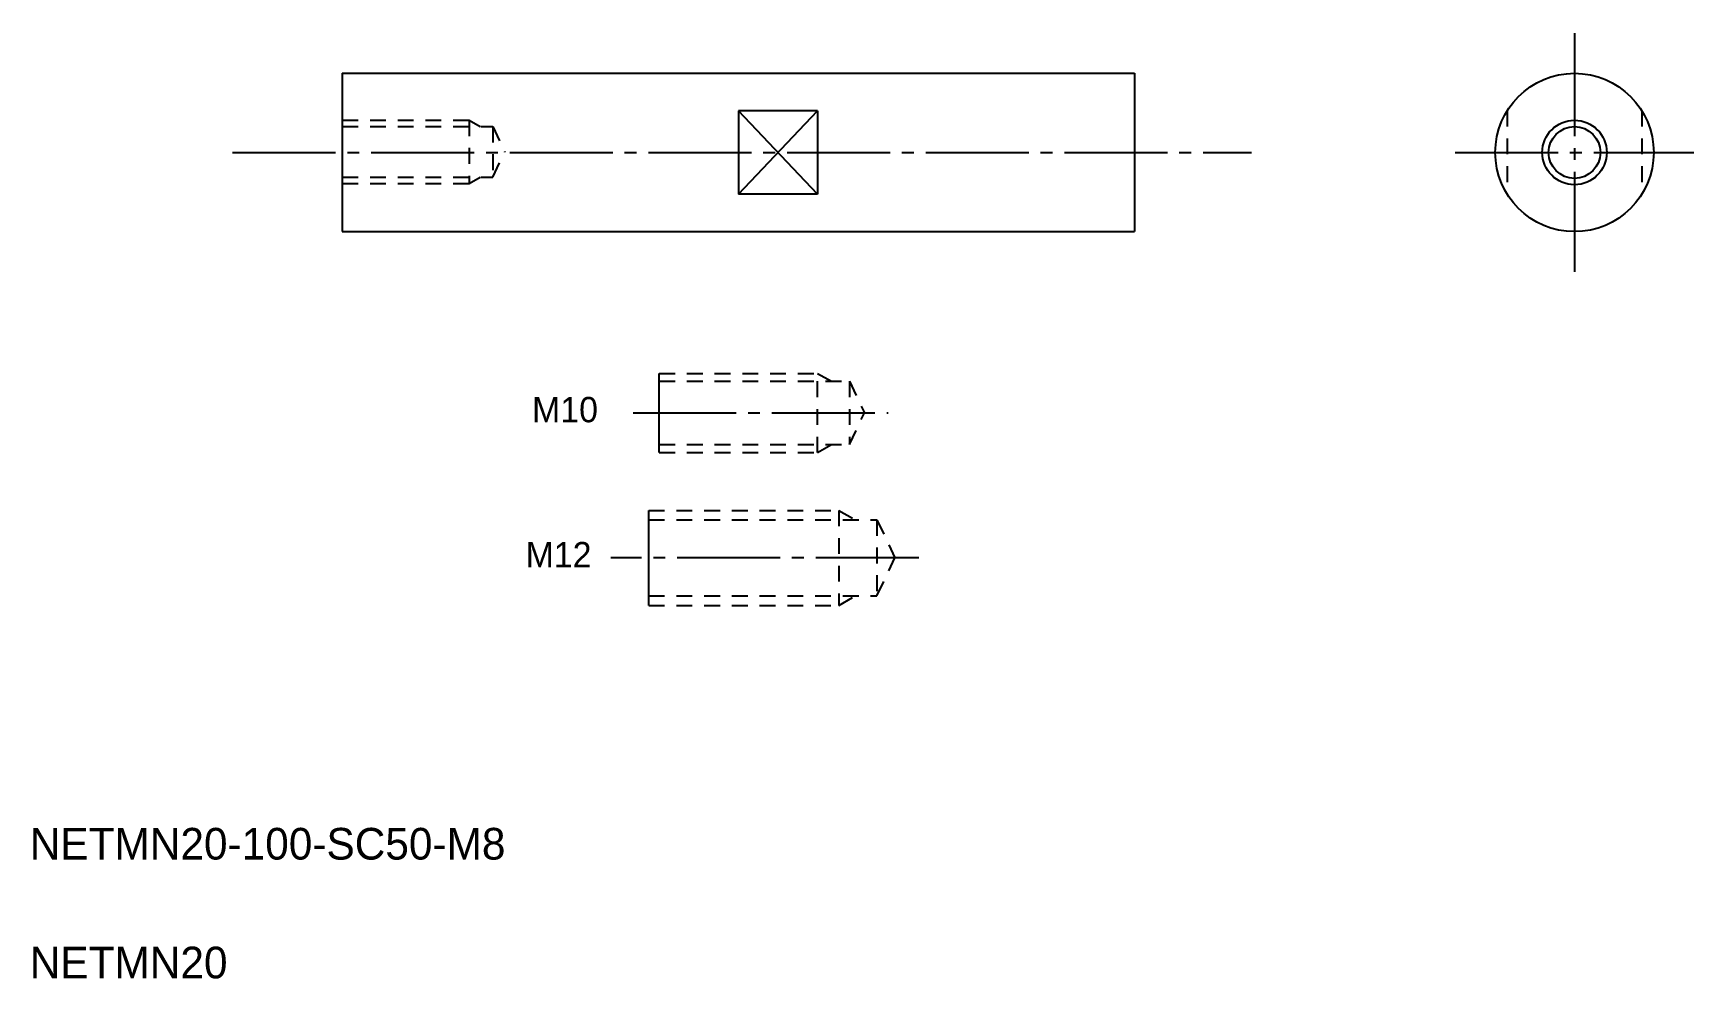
# Model space of a CAD drawing. Extents: x 10 to 220, y 10 to 129.
import ezdxf
from ezdxf.enums import TextEntityAlignment as Align

# ---------------------------------------------------------------- set-up
doc = ezdxf.new("R2010")
doc.units = 0
doc.linetypes.add('CENTER', pattern=[17.5, 13, -1.5, 1.5, -1.5])
doc.linetypes.add('DASHED', pattern=[3.5, 2, -1.5])
doc.layers.get('0').update_dxf_attribs({"linetype": 'CONTINUOUS'})
doc.layers.add('CENTER', color=1, linetype='CENTER')
doc.styles.get("Standard").update_dxf_attribs({"font": 'txt', "height": 3.2})

msp = doc.modelspace()

# ---------------------------------------------------------------- linework, layer by layer
at = {"color": 7, "linetype": 'CONTINUOUS'}
for p, q in [((49.45, 124.3), (149.45, 124.3)), ((49.45, 124.3), (49.45, 104.3)), ((149.45, 124.3), (149.45, 104.3)), ((99.45, 119.57), (99.45, 109.04)), ((109.45, 119.57), (99.45, 119.57)), ((109.45, 119.57), (109.45, 109.04)), ((109.45, 109.04), (99.45, 109.04)), ((49.45, 104.3), (149.45, 104.3))]:
    msp.add_line(p, q, dxfattribs=at)
at = {"color": 3, "linetype": 'CONTINUOUS'}
for p, q in [((99.45, 109.04), (109.45, 119.57)), ((109.45, 109.04), (99.45, 119.57))]:
    msp.add_line(p, q, dxfattribs=at)
at = {"color": 3, "linetype": 'DASHED'}
for p, q in [((196.48, 119.57), (196.48, 109.04)), ((213.48, 119.57), (213.48, 109.04)), ((49.45, 118.37), (65.45, 118.37)), ((49.45, 117.57), (68.45, 117.57)), ((65.45, 118.37), (65.45, 110.37)), ((65.45, 118.37), (66.84, 117.57)), ((68.45, 117.57), (68.45, 111.17)), ((68.45, 117.57), (69.98, 114.37)), ((68.45, 111.17), (69.98, 114.37)), ((49.45, 111.17), (68.45, 111.17)), ((65.45, 110.37), (66.84, 111.17)), ((49.45, 110.37), (65.45, 110.37)), ((89.45, 86.4), (109.45, 86.4)), ((109.45, 86.4), (111.18, 85.4)), ((109.45, 76.4), (109.45, 86.4)), ((89.45, 85.4), (113.45, 85.4)), ((113.45, 85.4), (115.36, 81.4)), ((113.45, 85.4), (113.45, 77.4)), ((113.45, 77.4), (115.36, 81.4)), ((89.45, 77.4), (113.45, 77.4)), ((89.45, 76.4), (109.45, 76.4)), ((109.45, 76.4), (111.18, 77.4)), ((88.13, 69.1), (112.13, 69.1)), ((88.13, 67.9), (116.93, 67.9)), ((112.13, 69.1), (112.13, 57.1)), ((112.13, 69.1), (114.2, 67.9)), ((116.93, 67.9), (119.21, 63.1)), ((116.93, 67.9), (116.93, 58.3)), ((116.93, 58.3), (119.21, 63.1)), ((88.13, 58.3), (116.93, 58.3)), ((88.13, 57.1), (112.13, 57.1)), ((112.13, 57.1), (114.2, 58.3))]:
    msp.add_line(p, q, dxfattribs=at)
for p, q in [((89.45, 76.4), (89.45, 86.4)), ((88.13, 57.1), (88.13, 69.1))]:
    msp.add_line(p, q)
at = {"color": 7, "linetype": 'CONTINUOUS'}
for radius in [10, 3.27]:
    msp.add_circle((204.98, 114.3), radius, dxfattribs=at)
at = {"color": 3, "linetype": 'CONTINUOUS'}
msp.add_circle((204.98, 114.3), 4.07, dxfattribs=at)
at = {"layer": 'CENTER', "color": 1, "linetype": 'CENTER'}
for p, q in [((204.98, 129.36), (204.98, 99.24)), ((35.59, 114.3), (164.2, 114.3)), ((189.91, 114.3), (220.04, 114.3)), ((86.17, 81.4), (118.36, 81.4)), ((122.21, 63.1), (83.35, 63.1))]:
    msp.add_line(p, q, dxfattribs=at)

# ---------------------------------------------------------------- texts
at = {"color": 7, "linetype": 'CONTINUOUS'}
for s, height, p in [('M10', 3.2, (73.4, 80.23)), ('NETMN20-100-SC50-M8', 4, (10, 25)), ('NETMN20', 4, (10, 10))]:
    msp.add_text(s, height=height, dxfattribs=at).set_placement(p)
msp.add_text('M12', height=3.2, dxfattribs=at).set_placement((80.91, 63.51), align=Align.MIDDLE_RIGHT)

doc.saveas('drawing.dxf')
